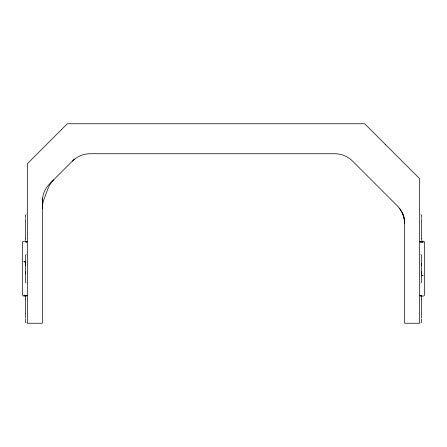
<?xml version="1.0" encoding="UTF-8"?>
<svg xmlns="http://www.w3.org/2000/svg" width="447" height="447" viewBox="0 0 447 447"><rect width="100%" height="100%" fill="white"/><g stroke="black" fill="none" stroke-linecap="round" stroke-linejoin="round"><path stroke-width="0.67" d="M27.345 241.872L26.462 241.497L26.233 241.821L26.099 241.363L25.764 241.71L25.786 241.151L25.909 241.754L26.524 241.861M421.353 295.389L420.152 295.495L420.538 295.869L420.767 295.545L420.901 296.003L421.236 295.663L421.214 296.216L421.091 295.612L419.655 295.495M25.35 265.73L25.708 263.534M421.65 271.636L421.292 273.832M421.65 296.154L423.901 295.959L424.65 294.674L424.65 242.699C424.695 241.156 422.13 240.581 421.443 241.615M25.708 241.682L26.099 241.363C26.451 242.313 27.317 241.654 25.647 241.978M421.292 295.685L420.901 296.003L420.778 295.545L420.152 295.495M421.65 241.358L419.655 241.872M26.462 241.497L25.948 241.766M420.538 295.869L421.052 295.601M74.375 159.115L49.656 183.829A24.987 24.987 0 0 0 42.342 201.496M25.35 299.032L25.406 295.869L27.345 295.495M420.37 241.866L421.091 241.754L421.214 241.151L421.236 241.71L420.901 241.363L420.778 241.821L420.538 241.497L420.152 241.872L423.153 242.134L420.32 241.866M26.099 254.432L25.35 255.729L25.35 281.638L26.099 282.934M420.901 282.934L421.65 281.638L421.65 255.729L420.901 254.432M26.099 214.526L25.401 215.432L25.35 218.225M420.901 322.84L421.599 321.935L421.65 319.141M25.546 241.972L26.68 241.866M420.32 295.501L421.454 295.394M26.68 295.501L23.847 295.232C28.055 296.367 26.434 294.428 25.786 296.216L25.909 295.612L26.462 295.869M26.848 295.495L26.222 295.545L26.099 296.003L25.948 295.601M25.35 296.154L23.099 295.959L22.35 294.674L22.35 242.699C22.417 241.011 24.909 240.665 25.764 241.71M61.328 129.753L61.731 129.753M385.269 144.744L385.672 144.744M421.353 275.162L423.153 275.799L421.454 275.151M25.647 262.205L23.847 261.568L25.546 262.216M421.236 295.663L421.65 296.009L421.65 299.032M420.901 214.526L421.599 215.432L421.65 218.225M26.099 322.84L25.401 321.935L25.35 319.141M420.538 241.497L420.767 241.821L420.901 241.363L421.052 241.766M399.774 208.715L402.445 213.275L404.099 218.298L404.658 223.561A24.987 24.987 0 0 0 397.344 205.888L352.51 161.06A24.987 24.987 0 0 0 334.842 153.74L90.098 153.74A24.987 24.987 0 0 0 72.431 161.06M421.236 263.417L421.65 265.73M25.764 273.95L25.35 271.636M402.373 212.582L403.082 214.476M421.65 219.209L421.65 238.201M421.65 238.335L421.65 240.212M421.65 299.166L421.65 318.158M404.658 220.438L404.658 323.242L419.655 323.242L419.655 178.727L364.679 123.758L67.329 123.758L27.345 163.736L27.345 323.242L42.342 323.242L42.342 198.485M25.35 219.209L25.35 238.201M25.35 238.335L25.35 240.212M25.35 299.166L25.35 318.158M42.342 208.229A24.987 24.987 0 0 1 43.918 199.485L47.935 188.74A24.987 24.987 0 0 1 53.674 179.811M403.283 215.041A24.987 24.987 0 0 1 403.809 216.745M403.954 217.326A24.987 24.987 0 0 1 404.311 219.075M404.546 220.846A24.987 24.987 0 0 1 404.658 223.226"/></g></svg>
